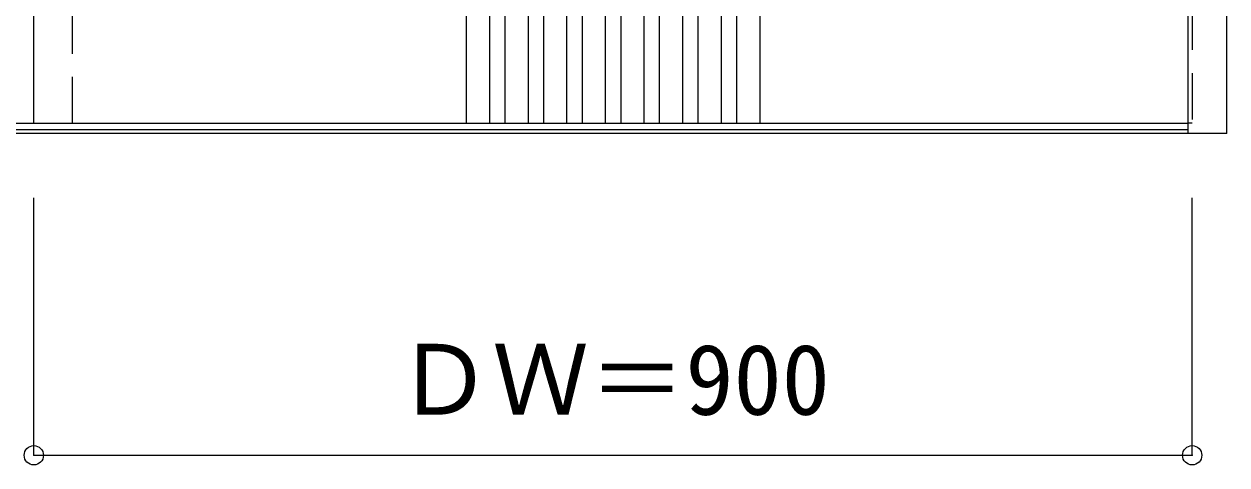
# Model space of a CAD drawing. Units: millimetres, scale not verified. Extents: x -6000 to 5700, y -4307 to 4175.
# Drawn here: x -3901 to -2966, y 1160 to 1503 of the extents above; entities that cross this region are included whole.
import ezdxf
from ezdxf.enums import TextEntityAlignment as Align

# ---------------------------------------------------------------- set-up
doc = ezdxf.new("R2010")
doc.units = ezdxf.units.MM
doc.header["$LTSCALE"] = 30
doc.header["$PDMODE"] = 32
doc.header["$PDSIZE"] = 15
doc.linetypes.add('DASHED1', pattern=[1.8, 1.2, -0.6])
for name, color, linetype, lineweight in [('0-2_扉', 4, 'DASHED1', 9), ('0-3_仕上げ', 7, 'Continuous', 18), ('0-4_枠', 3, 'Continuous', 25), ('0-B_寸法', 4, 'Continuous', 9)]:
    doc.layers.add(name, color=color, linetype=linetype, lineweight=lineweight)
doc.styles.add('ＭＳ ゴシック', font='')
doc.styles.get('ＭＳ ゴシック').set_extended_font_data('MS Gothic')

msp = doc.modelspace()

# ---------------------------------------------------------------- linework, layer by layer
at = {"layer": '0-2_扉', "color": 3, "linetype": 'Continuous', "lineweight": 25}
for p, q in [((-3893, 1426), (-3893, 3409)), ((-4760, 1426), (-2996, 1426))]:
    msp.add_line(p, q, dxfattribs=at)
at = {"layer": '0-2_扉'}
for p, q in [((-3863, 1426), (-3863, 3409)), ((-2993, 3409), (-2993, 1426)), ((-2993, 1426), (-2996, 1426))]:
    msp.add_line(p, q, dxfattribs=at)
at = {"layer": '0-3_仕上げ', "color": 3, "lineweight": 25}
for p, q in [((-3557, 3409), (-3557, 1426)), ((-3539, 3409), (-3539, 1426)), ((-3527, 3409), (-3527, 1426)), ((-3509, 3409), (-3509, 1426)), ((-3497, 3409), (-3497, 1426)), ((-3479, 3409), (-3479, 1426)), ((-3467, 3409), (-3467, 1426)), ((-3449, 3409), (-3449, 1426)), ((-3437, 3409), (-3437, 1426)), ((-3419, 3409), (-3419, 1426)), ((-3407, 3409), (-3407, 1426)), ((-3389, 3409), (-3389, 1426)), ((-3377, 3409), (-3377, 1426)), ((-3359, 3409), (-3359, 1426)), ((-3347, 3409), (-3347, 1426)), ((-3329, 3409), (-3329, 1426))]:
    msp.add_line(p, q, dxfattribs=at)
at = {"layer": '0-4_枠'}
for p, q in [((-2996, 1426.54), (-2996, 3453)), ((-2966, 1418), (-2966, 3453)), ((-2996, 1421), (-4760, 1421)), ((-2996, 1426.2), (-2996, 1426.54)), ((-2996, 1418), (-2996, 1426.2)), ((-2996, 1418), (-4760, 1418)), ((-2966, 1418), (-2996, 1418))]:
    msp.add_line(p, q, dxfattribs=at)
at = {"layer": '0-B_寸法'}
for p, q in [((-3893, 1168), (-3893, 1368)), ((-2993, 1168), (-2993, 1368)), ((-3893, 1168), (-2993, 1168))]:
    msp.add_line(p, q, dxfattribs=at)
at = {"layer": '0-B_寸法', "color": 7}
for p in [(-3893, 1168), (-2993, 1168)]:
    msp.add_point(p, dxfattribs=at)

# ---------------------------------------------------------------- texts
at = {"layer": '0-B_寸法', "color": 7, "style": 'ＭＳ ゴシック'}
msp.add_text('ＤＷ＝900', height=54.99, dxfattribs=at).set_placement((-3611.75, 1183), align=Align.BOTTOM_LEFT)

doc.saveas('drawing.dxf')
